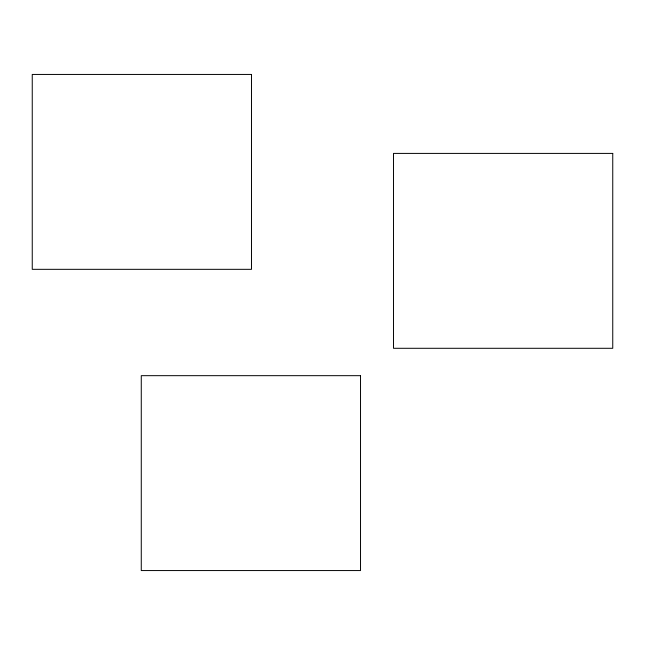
<?xml version="1.0" encoding="UTF-8"?>
<svg xmlns="http://www.w3.org/2000/svg" width="645" height="645" viewBox="0 0 645 645"><rect width="100%" height="100%" fill="white"/><g stroke="black" fill="none" stroke-linecap="round" stroke-linejoin="round"><path stroke-width="0.97" d="M251.502 74.441L32.25 74.441L32.25 269.328L251.502 269.328L251.502 74.441M612.75 153.405L393.498 153.405L393.498 348.292L612.75 348.292L612.75 153.405M360.523 375.672L141.271 375.672L141.271 570.559L360.523 570.559L360.523 375.672"/></g></svg>
